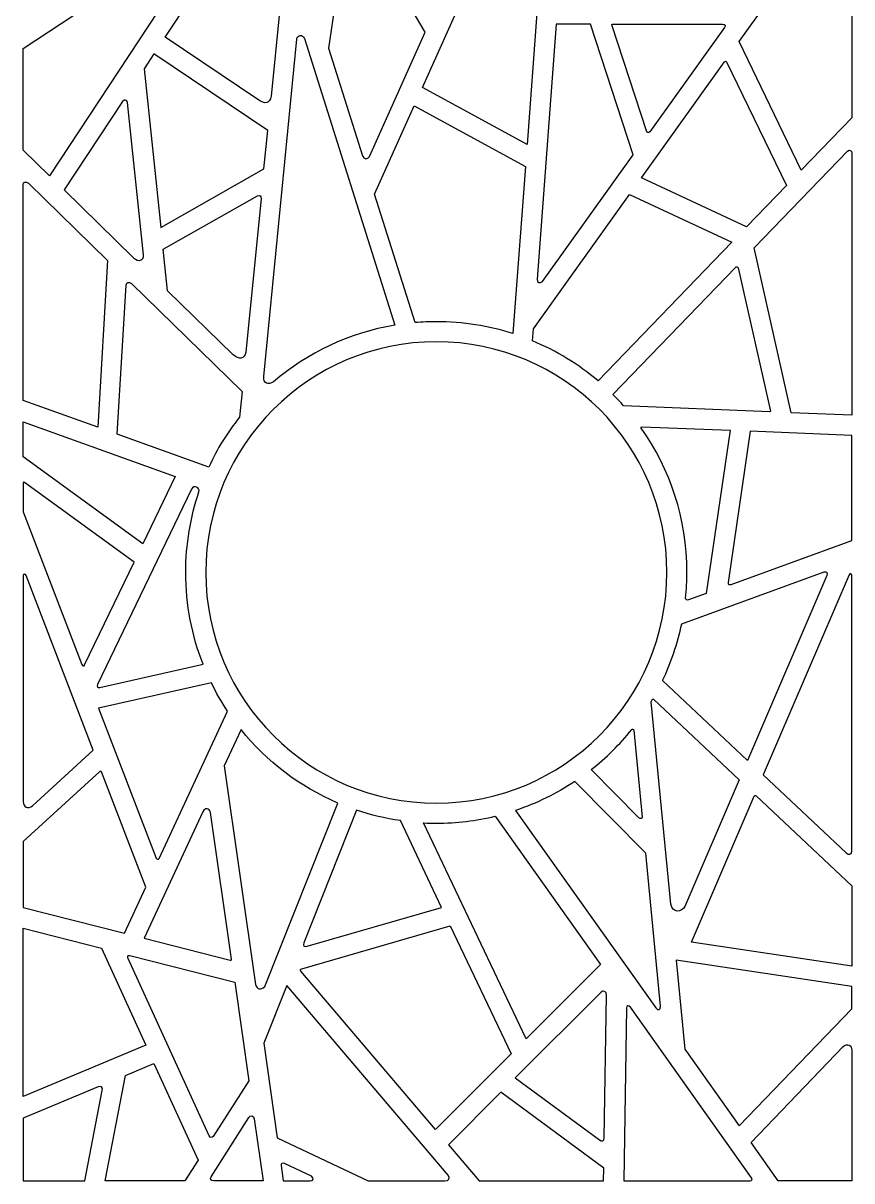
# Model space of a CAD drawing. Header units: centimetres. Extents: x -82 to 82, y -108 to 108.
# Drawn here: x -81.8 to -7.4, y -107.9 to -4 of the extents above; entities that cross this region are included whole.
import ezdxf

# ---------------------------------------------------------------- set-up
doc = ezdxf.new("R2010")
doc.units = ezdxf.units.CM
doc.header["$MEASUREMENT"] = 0
doc.layers.add('layer 1', color=7, linetype='Continuous')

msp = doc.modelspace()

# ---------------------------------------------------------------- linework, layer by layer
at = {"layer": 'layer 1', "color": 177}
for points, knots in [([(-7.90193, 7.72793), (-7.90193, 7.72793), (-17.51906, -5.685), (-17.51906, -5.685), (-17.51906, -5.685), (-17.51906, -5.685), (-11.94093, -17.22691), (-11.94093, -17.22691), (-11.94093, -17.22691), (-11.94093, -17.22691), (-7.39112, -12.5122), (-7.39112, -12.5122), (-7.39112, -12.5122), (-7.39112, -12.5122), (-7.39112, 7.64411), (-7.39112, 7.64411), (-7.39112, 7.64411), (-7.4061, 7.94686), (-7.71979, 7.98984), (-7.90193, 7.72793)], [0, 0, 0, 0, 0.166666667, 0.166666667, 0.166666667, 0.166666667, 0.333333333, 0.333333333, 0.333333333, 0.333333333, 0.5, 0.5, 0.5, 0.5, 0.666666667, 0.666666667, 0.666666667, 0.666666667, 1, 1, 1, 1]), ([(-51.32947, -15.92404), (-51.32947, -15.92404), (-54.38027, -6.2643), (-54.38027, -6.2643), (-54.38027, -6.2643), (-54.38027, -6.2643), (-52.5156, 6.26069), (-52.5156, 6.26069), (-52.5156, 6.26069), (-52.47478, 6.39665), (-52.33487, 6.40634), (-52.24889, 6.2714), (-52.24889, 6.2714), (-52.24889, 6.2714), (-45.69695, -4.84165), (-45.69695, -4.84165), (-45.69695, -4.84165), (-45.69695, -4.84165), (-50.6875, -15.98179), (-50.6875, -15.98179), (-50.6875, -15.98179), (-50.85999, -16.29389), (-51.19518, -16.25444), (-51.32947, -15.92404)], [0, 0, 0, 0, 0.142857143, 0.142857143, 0.142857143, 0.142857143, 0.285714286, 0.285714286, 0.285714286, 0.285714286, 0.428571429, 0.428571429, 0.428571429, 0.428571429, 0.571428571, 0.571428571, 0.571428571, 0.571428571, 0.714285714, 0.714285714, 0.714285714, 0.714285714, 1, 1, 1, 1]), ([(-39.63736, 4.28214), (-39.63736, 4.28214), (-45.95231, -9.81439), (-45.95231, -9.81439), (-45.95231, -9.81439), (-45.95231, -9.81439), (-36.54969, -14.91979), (-36.54969, -14.91979), (-36.54969, -14.91979), (-36.54969, -14.91979), (-35.66333, -3.14353), (-35.66333, -3.14353), (-35.66333, -3.14353), (-35.66333, -3.14353), (-39.37453, 4.25944), (-39.37453, 4.25944), (-39.37453, 4.25944), (-39.45427, 4.42067), (-39.59164, 4.38446), (-39.63736, 4.28214)], [0, 0, 0, 0, 0.166666667, 0.166666667, 0.166666667, 0.166666667, 0.333333333, 0.333333333, 0.333333333, 0.333333333, 0.5, 0.5, 0.5, 0.5, 0.666666667, 0.666666667, 0.666666667, 0.666666667, 1, 1, 1, 1]), ([(-59.52963, -10.58911), (-59.52963, -10.58911), (-58.78502, -3.03253), (-58.78502, -3.03253), (-58.78502, -3.03253), (-58.78502, -3.03253), (-64.37827, 1.78555), (-64.37827, 1.78555), (-64.37827, 1.78555), (-64.37827, 1.78555), (-69.05289, -5.28131), (-69.05289, -5.28131), (-69.05289, -5.28131), (-69.05289, -5.28131), (-60.71278, -10.89431), (-60.71278, -10.89431), (-60.71278, -10.89431), (-60.05872, -11.35367), (-59.66434, -11.25195), (-59.52963, -10.58911)], [0, 0, 0, 0, 0.166666667, 0.166666667, 0.166666667, 0.166666667, 0.333333333, 0.333333333, 0.333333333, 0.333333333, 0.5, 0.5, 0.5, 0.5, 0.666666667, 0.666666667, 0.666666667, 0.666666667, 1, 1, 1, 1]), ([(-79.43737, -17.71746), (-79.43737, -17.71746), (-69.63366, -2.89668), (-69.63366, -2.89668), (-69.63366, -2.89668), (-69.63366, -2.89668), (-72.61909, -0.23177), (-72.61909, -0.23177), (-72.61909, -0.23177), (-72.61909, -0.23177), (-81.7911, -6.30366), (-81.7911, -6.30366), (-81.7911, -6.30366), (-81.7911, -6.30366), (-81.79109, -15.42447), (-81.79109, -15.42447), (-81.79109, -15.42447), (-81.79109, -15.42447), (-79.43737, -17.71746), (-79.43737, -17.71746)], [0, 0, 0, 0, 0.166666667, 0.166666667, 0.166666667, 0.166666667, 0.333333333, 0.333333333, 0.333333333, 0.333333333, 0.5, 0.5, 0.5, 0.5, 0.666666667, 0.666666667, 0.666666667, 0.666666667, 1, 1, 1, 1]), ([(-35.6536, -26.99642), (-35.6536, -26.99642), (-33.93198, -4.12344), (-33.93198, -4.12344), (-33.93198, -4.12344), (-33.93198, -4.12344), (-30.84838, -4.12342), (-30.84838, -4.12342), (-30.84838, -4.12342), (-30.84838, -4.12342), (-27.01331, -15.83746), (-27.01331, -15.83746), (-27.01331, -15.83746), (-27.01331, -15.83746), (-35.17817, -27.22494), (-35.17817, -27.22494), (-35.17817, -27.22494), (-35.42745, -27.38505), (-35.63729, -27.36024), (-35.6536, -26.99642)], [0, 0, 0, 0, 0.166666667, 0.166666667, 0.166666667, 0.166666667, 0.333333333, 0.333333333, 0.333333333, 0.333333333, 0.5, 0.5, 0.5, 0.5, 0.666666667, 0.666666667, 0.666666667, 0.666666667, 1, 1, 1, 1]), ([(-28.93412, -4.18547), (-28.93412, -4.18547), (-25.79706, -13.76755), (-25.79706, -13.76755), (-25.79706, -13.76755), (-25.74714, -13.87733), (-25.64717, -13.8839), (-25.5433, -13.78725), (-25.5433, -13.78725), (-25.5433, -13.78725), (-18.82048, -4.41103), (-18.82048, -4.41103), (-18.82048, -4.41103), (-18.7069, -4.21978), (-18.76411, -4.12391), (-18.9921, -4.12344), (-18.9921, -4.12344), (-18.9921, -4.12344), (-28.88336, -4.12344), (-28.88336, -4.12344), (-28.88336, -4.12344), (-28.92733, -4.12574), (-28.94423, -4.14642), (-28.93412, -4.18547)], [0, 0, 0, 0, 0.142857143, 0.142857143, 0.142857143, 0.142857143, 0.285714286, 0.285714286, 0.285714286, 0.285714286, 0.428571429, 0.428571429, 0.428571429, 0.428571429, 0.571428571, 0.571428571, 0.571428571, 0.571428571, 0.714285714, 0.714285714, 0.714285714, 0.714285714, 1, 1, 1, 1]), ([(-57.2152, -5.45688), (-57.2152, -5.45688), (-60.19873, -35.73849), (-60.19873, -35.73849), (-60.19873, -35.73849), (-60.23206, -36.34888), (-59.81045, -36.55272), (-59.31569, -36.21364), (-59.31569, -36.21364), (-56.27581, -33.61235), (-52.53462, -31.80703), (-48.41535, -31.12125), (-48.41535, -31.12125), (-48.41535, -31.12125), (-56.54093, -5.39827), (-56.54093, -5.39827), (-56.54093, -5.39827), (-56.71642, -5.02805), (-57.16294, -5.03373), (-57.2152, -5.45688)], [0, 0, 0, 0, 0.166666667, 0.166666667, 0.166666667, 0.166666667, 0.333333333, 0.333333333, 0.333333333, 0.333333333, 0.5, 0.5, 0.5, 0.5, 0.666666667, 0.666666667, 0.666666667, 0.666666667, 1, 1, 1, 1]), ([(-70.93848, -8.1319), (-70.93848, -8.1319), (-70.04594, -6.78253), (-70.04594, -6.78253), (-70.04594, -6.78253), (-70.04594, -6.78253), (-59.8319, -13.65675), (-59.8319, -13.65675), (-59.8319, -13.65675), (-59.8319, -13.65675), (-60.17237, -17.11201), (-60.17237, -17.11201), (-60.17237, -17.11201), (-60.17237, -17.11201), (-69.44064, -22.35144), (-69.44064, -22.35144), (-69.44064, -22.35144), (-69.44064, -22.35144), (-70.93848, -8.1319), (-70.93848, -8.1319)], [0, 0, 0, 0, 0.166666667, 0.166666667, 0.166666667, 0.166666667, 0.333333333, 0.333333333, 0.333333333, 0.333333333, 0.5, 0.5, 0.5, 0.5, 0.666666667, 0.666666667, 0.666666667, 0.666666667, 1, 1, 1, 1]), ([(-18.82565, -7.50727), (-18.82565, -7.50727), (-26.28468, -17.91036), (-26.28468, -17.91036), (-26.28468, -17.91036), (-26.28468, -17.91036), (-16.8464, -22.31011), (-16.8464, -22.31011), (-16.8464, -22.31011), (-16.8464, -22.31011), (-13.27298, -18.6072), (-13.27298, -18.6072), (-13.27298, -18.6072), (-13.27298, -18.6072), (-18.63808, -7.50727), (-18.63808, -7.50727), (-18.63808, -7.50727), (-18.68768, -7.42153), (-18.75593, -7.41771), (-18.82565, -7.50727)], [0, 0, 0, 0, 0.166666667, 0.166666667, 0.166666667, 0.166666667, 0.333333333, 0.333333333, 0.333333333, 0.333333333, 0.5, 0.5, 0.5, 0.5, 0.666666667, 0.666666667, 0.666666667, 0.666666667, 1, 1, 1, 1]), ([(-71.87884, -25.081), (-71.87884, -25.081), (-78.12493, -18.99602), (-78.12493, -18.99602), (-78.12493, -18.99602), (-78.12493, -18.99602), (-72.87463, -11.05885), (-72.87463, -11.05885), (-72.87463, -11.05885), (-72.69448, -10.85514), (-72.47337, -10.90083), (-72.42945, -11.15959), (-72.42945, -11.15959), (-72.42945, -11.15959), (-70.9907, -24.81793), (-70.9907, -24.81793), (-70.9907, -24.81793), (-70.94821, -25.34581), (-71.43159, -25.49594), (-71.87884, -25.081)], [0, 0, 0, 0, 0.166666667, 0.166666667, 0.166666667, 0.166666667, 0.333333333, 0.333333333, 0.333333333, 0.333333333, 0.5, 0.5, 0.5, 0.5, 0.666666667, 0.666666667, 0.666666667, 0.666666667, 1, 1, 1, 1]), ([(-37.82645, -31.88286), (-37.82645, -31.88286), (-36.6978, -16.8875), (-36.6978, -16.8875), (-36.6978, -16.8875), (-36.6978, -16.8875), (-46.69029, -11.46177), (-46.69029, -11.46177), (-46.69029, -11.46177), (-46.69029, -11.46177), (-50.23778, -19.38068), (-50.23778, -19.38068), (-50.23778, -19.38068), (-50.23778, -19.38068), (-46.60142, -30.89459), (-46.60142, -30.89459), (-46.60142, -30.89459), (-45.9728, -30.84181), (-45.33681, -30.8149), (-44.69457, -30.8149), (-44.69457, -30.8149), (-42.29947, -30.8149), (-39.99163, -31.18934), (-37.82645, -31.88286)], [0, 0, 0, 0, 0.142857143, 0.142857143, 0.142857143, 0.142857143, 0.285714286, 0.285714286, 0.285714286, 0.285714286, 0.428571429, 0.428571429, 0.428571429, 0.428571429, 0.571428571, 0.571428571, 0.571428571, 0.571428571, 0.714285714, 0.714285714, 0.714285714, 0.714285714, 1, 1, 1, 1]), ([(-7.79116, -15.51888), (-7.79116, -15.51888), (-16.16565, -24.19681), (-16.16565, -24.19681), (-16.16565, -24.19681), (-16.16565, -24.19681), (-12.83326, -38.98883), (-12.83326, -38.98883), (-12.83326, -38.98883), (-12.83326, -38.98883), (-7.39112, -39.21437), (-7.39112, -39.21437), (-7.39112, -39.21437), (-7.39112, -39.21437), (-7.39112, -15.69648), (-7.39112, -15.69648), (-7.39112, -15.69648), (-7.40285, -15.43648), (-7.58751, -15.34308), (-7.79116, -15.51888)], [0, 0, 0, 0, 0.166666667, 0.166666667, 0.166666667, 0.166666667, 0.333333333, 0.333333333, 0.333333333, 0.333333333, 0.5, 0.5, 0.5, 0.5, 0.666666667, 0.666666667, 0.666666667, 0.666666667, 1, 1, 1, 1]), ([(-81.79111, -18.53811), (-81.79111, -18.53811), (-81.79111, -37.87967), (-81.79111, -37.87967), (-81.79111, -37.87967), (-81.79111, -37.87967), (-75.10249, -40.28379), (-75.10249, -40.28379), (-75.10249, -40.28379), (-75.10249, -40.28379), (-74.2062, -25.32664), (-74.2062, -25.32664), (-74.2062, -25.32664), (-74.2062, -25.32664), (-81.31496, -18.40127), (-81.31496, -18.40127), (-81.31496, -18.40127), (-81.55768, -18.19096), (-81.78215, -18.25761), (-81.79111, -18.53811)], [0, 0, 0, 0, 0.166666667, 0.166666667, 0.166666667, 0.166666667, 0.333333333, 0.333333333, 0.333333333, 0.333333333, 0.5, 0.5, 0.5, 0.5, 0.666666667, 0.666666667, 0.666666667, 0.666666667, 1, 1, 1, 1]), ([(-60.76, -19.51173), (-60.76, -19.51173), (-69.23508, -24.30283), (-69.23508, -24.30283), (-69.23508, -24.30283), (-69.23508, -24.30283), (-68.84141, -28.04007), (-68.84141, -28.04007), (-68.84141, -28.04007), (-68.84141, -28.04007), (-62.92978, -33.79918), (-62.92978, -33.79918), (-62.92978, -33.79918), (-62.42748, -34.24579), (-61.88467, -34.17219), (-61.7922, -33.55112), (-61.7922, -33.55112), (-61.7922, -33.55112), (-60.43242, -19.75111), (-60.43242, -19.75111), (-60.43242, -19.75111), (-60.42381, -19.50891), (-60.53301, -19.42912), (-60.76, -19.51173)], [0, 0, 0, 0, 0.142857143, 0.142857143, 0.142857143, 0.142857143, 0.285714286, 0.285714286, 0.285714286, 0.285714286, 0.428571429, 0.428571429, 0.428571429, 0.428571429, 0.571428571, 0.571428571, 0.571428571, 0.571428571, 0.714285714, 0.714285714, 0.714285714, 0.714285714, 1, 1, 1, 1]), ([(-36.0699, -32.52767), (-33.91662, -33.42233), (-31.93221, -34.64201), (-30.17794, -36.12499), (-30.17794, -36.12499), (-30.17794, -36.12499), (-18.17085, -23.6786), (-18.17085, -23.6786), (-18.17085, -23.6786), (-18.17085, -23.6786), (-27.35189, -19.39875), (-27.35189, -19.39875), (-27.35189, -19.39875), (-27.35189, -19.39875), (-35.98835, -31.44399), (-35.98835, -31.44399), (-35.98835, -31.44399), (-35.98835, -31.44399), (-36.0699, -32.52767), (-36.0699, -32.52767)], [0, 0, 0, 0, 0.166666667, 0.166666667, 0.166666667, 0.166666667, 0.333333333, 0.333333333, 0.333333333, 0.333333333, 0.5, 0.5, 0.5, 0.5, 0.666666667, 0.666666667, 0.666666667, 0.666666667, 1, 1, 1, 1]), ([(-14.70884, -38.85329), (-14.70884, -38.85329), (-17.60728, -25.98747), (-17.60728, -25.98747), (-17.60728, -25.98747), (-17.6475, -25.8697), (-17.74479, -25.84421), (-17.85101, -25.94324), (-17.85101, -25.94324), (-17.85101, -25.94324), (-28.8502, -37.34107), (-28.8502, -37.34107), (-28.8502, -37.34107), (-28.5164, -37.67242), (-28.19283, -38.01401), (-27.88008, -38.36534), (-27.88008, -38.36534), (-27.88008, -38.36534), (-14.75858, -38.90904), (-14.75858, -38.90904), (-14.75858, -38.90904), (-14.71935, -38.90848), (-14.70277, -38.8899), (-14.70884, -38.85329)], [0, 0, 0, 0, 0.142857143, 0.142857143, 0.142857143, 0.142857143, 0.285714286, 0.285714286, 0.285714286, 0.285714286, 0.428571429, 0.428571429, 0.428571429, 0.428571429, 0.571428571, 0.571428571, 0.571428571, 0.571428571, 0.714285714, 0.714285714, 0.714285714, 0.714285714, 1, 1, 1, 1]), ([(-72.5402, -27.55377), (-72.5402, -27.55377), (-73.36376, -40.90875), (-73.36376, -40.90875), (-73.36376, -40.90875), (-73.36376, -40.90875), (-65.1224, -43.87102), (-65.1224, -43.87102), (-65.1224, -43.87102), (-64.37917, -42.18207), (-63.45113, -40.76272), (-62.36724, -39.38913), (-62.36724, -39.38913), (-62.36724, -39.38913), (-62.14006, -37.08142), (-62.14006, -37.08142), (-62.14006, -37.08142), (-62.14006, -37.08142), (-72.07925, -27.3987), (-72.07925, -27.3987), (-72.07925, -27.3987), (-72.30028, -27.21015), (-72.51513, -27.24347), (-72.5402, -27.55377)], [0, 0, 0, 0, 0.142857143, 0.142857143, 0.142857143, 0.142857143, 0.285714286, 0.285714286, 0.285714286, 0.285714286, 0.428571429, 0.428571429, 0.428571429, 0.428571429, 0.571428571, 0.571428571, 0.571428571, 0.571428571, 0.714285714, 0.714285714, 0.714285714, 0.714285714, 1, 1, 1, 1]), ([(-44.69457, -32.6149), (-33.2642, -32.6149), (-23.99457, -41.88455), (-23.99457, -53.3149), (-23.99457, -53.3149), (-23.99457, -64.74525), (-33.2642, -74.0149), (-44.69457, -74.0149), (-44.69457, -74.0149), (-56.12494, -74.0149), (-65.39457, -64.74525), (-65.39457, -53.3149), (-65.39457, -53.3149), (-65.39457, -41.88455), (-56.12494, -32.6149), (-44.69457, -32.6149)], [0, 0, 0, 0, 0.2, 0.2, 0.2, 0.2, 0.4, 0.4, 0.4, 0.4, 0.6, 0.6, 0.6, 0.6, 1, 1, 1, 1]), ([(-71.03564, -50.7392), (-71.03564, -50.7392), (-68.13105, -44.70233), (-68.13105, -44.70233), (-68.13105, -44.70233), (-68.13105, -44.70233), (-81.79111, -39.79242), (-81.79111, -39.79242), (-81.79111, -39.79242), (-81.79111, -39.79242), (-81.7911, -42.92866), (-81.7911, -42.92866), (-81.7911, -42.92866), (-81.7911, -42.92866), (-71.03564, -50.7392), (-71.03564, -50.7392)], [0, 0, 0, 0, 0.2, 0.2, 0.2, 0.2, 0.4, 0.4, 0.4, 0.4, 0.6, 0.6, 0.6, 0.6, 1, 1, 1, 1]), ([(-26.29993, -40.35632), (-23.71376, -44.02016), (-22.19457, -48.49045), (-22.19457, -53.3149), (-22.19457, -53.3149), (-22.19457, -54.10862), (-22.2409, -54.78066), (-22.31732, -55.63657), (-22.31732, -55.63657), (-22.29976, -55.76714), (-22.21097, -55.81379), (-22.05098, -55.77651), (-22.05098, -55.77651), (-22.05098, -55.77651), (-20.46224, -55.20013), (-20.46224, -55.20013), (-20.46224, -55.20013), (-20.46224, -55.20013), (-18.32092, -40.56291), (-18.32092, -40.56291), (-18.32092, -40.56291), (-18.32092, -40.56291), (-26.22304, -40.23543), (-26.22304, -40.23543), (-26.22304, -40.23543), (-26.30885, -40.24168), (-26.33448, -40.28198), (-26.29993, -40.35632)], [0, 0, 0, 0, 0.125, 0.125, 0.125, 0.125, 0.25, 0.25, 0.25, 0.25, 0.375, 0.375, 0.375, 0.375, 0.5, 0.5, 0.5, 0.5, 0.625, 0.625, 0.625, 0.625, 0.75, 0.75, 0.75, 0.75, 1, 1, 1, 1]), ([(-18.49975, -54.22049), (-18.49975, -54.22049), (-16.51268, -40.63786), (-16.51268, -40.63786), (-16.51268, -40.63786), (-16.51268, -40.63786), (-7.39112, -41.0159), (-7.39112, -41.0159), (-7.39112, -41.0159), (-7.39112, -41.0159), (-7.39112, -50.4588), (-7.39112, -50.4588), (-7.39112, -50.4588), (-7.39112, -50.4588), (-18.23707, -54.39297), (-18.23707, -54.39297), (-18.23707, -54.39297), (-18.41126, -54.44195), (-18.49882, -54.38445), (-18.49975, -54.22049)], [0, 0, 0, 0, 0.166666667, 0.166666667, 0.166666667, 0.166666667, 0.333333333, 0.333333333, 0.333333333, 0.333333333, 0.5, 0.5, 0.5, 0.5, 0.666666667, 0.666666667, 0.666666667, 0.666666667, 1, 1, 1, 1]), ([(-81.66881, -45.24204), (-81.66881, -45.24204), (-71.82883, -52.38775), (-71.82883, -52.38775), (-71.82883, -52.38775), (-71.82883, -52.38775), (-76.27088, -61.62006), (-76.27088, -61.62006), (-76.27088, -61.62006), (-76.33566, -61.74216), (-76.4601, -61.7318), (-76.52223, -61.58736), (-76.52223, -61.58736), (-76.52223, -61.58736), (-81.7911, -47.88122), (-81.7911, -47.88122), (-81.7911, -47.88122), (-81.7911, -47.88122), (-81.79111, -45.29038), (-81.79111, -45.29038), (-81.79111, -45.29038), (-81.79146, -45.21949), (-81.73626, -45.20282), (-81.66881, -45.24204)], [0, 0, 0, 0, 0.142857143, 0.142857143, 0.142857143, 0.142857143, 0.285714286, 0.285714286, 0.285714286, 0.285714286, 0.428571429, 0.428571429, 0.428571429, 0.428571429, 0.571428571, 0.571428571, 0.571428571, 0.571428571, 0.714285714, 0.714285714, 0.714285714, 0.714285714, 1, 1, 1, 1]), ([(-75.1184, -63.37641), (-75.1184, -63.37641), (-66.67993, -45.83792), (-66.67993, -45.83792), (-66.67993, -45.83792), (-66.48239, -45.43603), (-65.89861, -45.65239), (-66.00874, -46.08907), (-66.00874, -46.08907), (-66.77764, -48.35712), (-67.19457, -50.78744), (-67.19457, -53.3149), (-67.19457, -53.3149), (-67.19457, -56.2211), (-66.64356, -58.99907), (-65.63984, -61.54938), (-65.63984, -61.54938), (-65.63984, -61.54938), (-74.89955, -63.62582), (-74.89955, -63.62582), (-74.89955, -63.62582), (-75.10997, -63.66578), (-75.18078, -63.55473), (-75.1184, -63.37641)], [0, 0, 0, 0, 0.142857143, 0.142857143, 0.142857143, 0.142857143, 0.285714286, 0.285714286, 0.285714286, 0.285714286, 0.428571429, 0.428571429, 0.428571429, 0.428571429, 0.571428571, 0.571428571, 0.571428571, 0.571428571, 0.714285714, 0.714285714, 0.714285714, 0.714285714, 1, 1, 1, 1]), ([(-81.79111, -73.86533), (-81.79111, -73.86533), (-81.79111, -53.59523), (-81.79111, -53.59523), (-81.79111, -53.59523), (-81.79421, -53.44991), (-81.5899, -53.42498), (-81.52817, -53.58166), (-81.52817, -53.58166), (-81.52817, -53.58166), (-75.50163, -69.25863), (-75.50163, -69.25863), (-75.50163, -69.25863), (-75.50163, -69.25863), (-80.94129, -74.2428), (-80.94129, -74.2428), (-80.94129, -74.2428), (-81.37376, -74.57724), (-81.77687, -74.37438), (-81.79111, -73.86533)], [0, 0, 0, 0, 0.166666667, 0.166666667, 0.166666667, 0.166666667, 0.333333333, 0.333333333, 0.333333333, 0.333333333, 0.5, 0.5, 0.5, 0.5, 0.666666667, 0.666666667, 0.666666667, 0.666666667, 1, 1, 1, 1]), ([(-9.87445, -53.27432), (-9.87445, -53.27432), (-22.66522, -57.91403), (-22.66522, -57.91403), (-22.66522, -57.91403), (-23.03584, -59.69753), (-23.61764, -61.4037), (-24.38328, -63.00524), (-24.38328, -63.00524), (-24.38328, -63.00524), (-16.75025, -70.17662), (-16.75025, -70.17662), (-16.75025, -70.17662), (-16.75025, -70.17662), (-9.62784, -53.588), (-9.62784, -53.588), (-9.62784, -53.588), (-9.56248, -53.34447), (-9.64469, -53.23992), (-9.87445, -53.27432)], [0, 0, 0, 0, 0.166666667, 0.166666667, 0.166666667, 0.166666667, 0.333333333, 0.333333333, 0.333333333, 0.333333333, 0.5, 0.5, 0.5, 0.5, 0.666666667, 0.666666667, 0.666666667, 0.666666667, 1, 1, 1, 1]), ([(-7.91382, -78.47861), (-7.91382, -78.47861), (-15.35439, -71.48806), (-15.35439, -71.48806), (-15.35439, -71.48806), (-15.35439, -71.48806), (-7.64011, -53.52089), (-7.64011, -53.52089), (-7.64011, -53.52089), (-7.55651, -53.39236), (-7.40557, -53.41831), (-7.39112, -53.59873), (-7.39112, -53.59873), (-7.39112, -53.59873), (-7.39113, -78.35583), (-7.39113, -78.35583), (-7.39113, -78.35583), (-7.42412, -78.6552), (-7.6606, -78.67123), (-7.91382, -78.47861)], [0, 0, 0, 0, 0.166666667, 0.166666667, 0.166666667, 0.166666667, 0.333333333, 0.333333333, 0.333333333, 0.333333333, 0.5, 0.5, 0.5, 0.5, 0.666666667, 0.666666667, 0.666666667, 0.666666667, 1, 1, 1, 1]), ([(-69.84472, -78.95387), (-69.84472, -78.95387), (-75.01914, -65.49726), (-75.01914, -65.49726), (-75.01914, -65.49726), (-75.01914, -65.49726), (-64.89805, -63.22758), (-64.89805, -63.22758), (-64.89805, -63.22758), (-64.46853, -64.10113), (-63.98427, -64.94308), (-63.44931, -65.7483), (-63.44931, -65.7483), (-63.44931, -65.7483), (-69.58083, -78.97126), (-69.58083, -78.97126), (-69.58083, -78.97126), (-69.64292, -79.08752), (-69.79995, -79.07146), (-69.84472, -78.95387)], [0, 0, 0, 0, 0.166666667, 0.166666667, 0.166666667, 0.166666667, 0.333333333, 0.333333333, 0.333333333, 0.333333333, 0.5, 0.5, 0.5, 0.5, 0.666666667, 0.666666667, 0.666666667, 0.666666667, 1, 1, 1, 1]), ([(-22.38064, -83.29025), (-22.38064, -83.29025), (-17.50589, -71.93659), (-17.50589, -71.93659), (-17.50589, -71.93659), (-17.50589, -71.93659), (-25.21401, -64.69475), (-25.21401, -64.69475), (-25.21401, -64.69475), (-25.24033, -64.6704), (-25.26341, -64.67146), (-25.28327, -64.69788), (-25.28327, -64.69788), (-25.32723, -64.77266), (-25.37163, -64.84717), (-25.41641, -64.92139), (-25.41641, -64.92139), (-25.41641, -64.92139), (-23.63683, -83.08405), (-23.63683, -83.08405), (-23.63683, -83.08405), (-23.50792, -83.91188), (-22.66107, -83.82366), (-22.38064, -83.29025)], [0, 0, 0, 0, 0.142857143, 0.142857143, 0.142857143, 0.142857143, 0.285714286, 0.285714286, 0.285714286, 0.285714286, 0.428571429, 0.428571429, 0.428571429, 0.428571429, 0.571428571, 0.571428571, 0.571428571, 0.571428571, 0.714285714, 0.714285714, 0.714285714, 0.714285714, 1, 1, 1, 1]), ([(-60.94743, -90.28991), (-60.94743, -90.28991), (-63.74425, -70.66316), (-63.74425, -70.66316), (-63.74425, -70.66316), (-63.74425, -70.66316), (-62.23446, -67.40702), (-62.23446, -67.40702), (-62.23446, -67.40702), (-59.93506, -70.26511), (-56.95158, -72.54969), (-53.53287, -74.01187), (-53.53287, -74.01187), (-53.53287, -74.01187), (-60.10731, -90.48207), (-60.10731, -90.48207), (-60.10731, -90.48207), (-60.48959, -90.81527), (-60.76964, -90.7512), (-60.94743, -90.28991)], [0, 0, 0, 0, 0.166666667, 0.166666667, 0.166666667, 0.166666667, 0.333333333, 0.333333333, 0.333333333, 0.333333333, 0.5, 0.5, 0.5, 0.5, 0.666666667, 0.666666667, 0.666666667, 0.666666667, 1, 1, 1, 1]), ([(-26.21667, -75.27276), (-26.21667, -75.27276), (-26.97613, -67.47161), (-26.97613, -67.47161), (-26.97613, -67.47161), (-26.99264, -67.36718), (-27.08728, -67.33634), (-27.15726, -67.41132), (-27.15726, -67.41132), (-28.22969, -68.74361), (-29.45135, -69.95094), (-30.79587, -71.00864), (-30.79587, -71.00864), (-30.79587, -71.00864), (-26.50537, -75.33253), (-26.50537, -75.33253), (-26.50537, -75.33253), (-26.39052, -75.44645), (-26.20389, -75.42087), (-26.21667, -75.27276)], [0, 0, 0, 0, 0.166666667, 0.166666667, 0.166666667, 0.166666667, 0.333333333, 0.333333333, 0.333333333, 0.333333333, 0.5, 0.5, 0.5, 0.5, 0.666666667, 0.666666667, 0.666666667, 0.666666667, 1, 1, 1, 1]), ([(-74.75149, -71.21001), (-74.75149, -71.21001), (-70.77657, -81.54995), (-70.77657, -81.54995), (-70.77657, -81.54995), (-70.77657, -81.54995), (-72.6981, -85.69382), (-72.6981, -85.69382), (-72.6981, -85.69382), (-72.6981, -85.69382), (-81.79109, -83.38113), (-81.79109, -83.38113), (-81.79109, -83.38113), (-81.79109, -83.38113), (-81.79112, -77.46276), (-81.79112, -77.46276), (-81.79112, -77.46276), (-81.79112, -77.46276), (-74.9186, -71.16571), (-74.9186, -71.16571), (-74.9186, -71.16571), (-74.84584, -71.10707), (-74.79014, -71.12182), (-74.75149, -71.21001)], [0, 0, 0, 0, 0.142857143, 0.142857143, 0.142857143, 0.142857143, 0.285714286, 0.285714286, 0.285714286, 0.285714286, 0.428571429, 0.428571429, 0.428571429, 0.428571429, 0.571428571, 0.571428571, 0.571428571, 0.571428571, 0.714285714, 0.714285714, 0.714285714, 0.714285714, 1, 1, 1, 1]), ([(-25.00008, -92.39523), (-25.00008, -92.39523), (-37.57825, -74.6658), (-37.57825, -74.6658), (-37.57825, -74.6658), (-35.68524, -74.03493), (-33.904, -73.15928), (-32.27213, -72.07646), (-32.27213, -72.07646), (-32.27213, -72.07646), (-25.90296, -78.4951), (-25.90296, -78.4951), (-25.90296, -78.4951), (-25.90296, -78.4951), (-24.56493, -92.23926), (-24.56493, -92.23926), (-24.56493, -92.23926), (-24.5414, -92.54324), (-24.78062, -92.64231), (-25.00008, -92.39523)], [0, 0, 0, 0, 0.166666667, 0.166666667, 0.166666667, 0.166666667, 0.333333333, 0.333333333, 0.333333333, 0.333333333, 0.5, 0.5, 0.5, 0.5, 0.666666667, 0.666666667, 0.666666667, 0.666666667, 1, 1, 1, 1]), ([(-16.17224, -73.39293), (-16.17224, -73.39293), (-21.79068, -86.47873), (-21.79068, -86.47873), (-21.79068, -86.47873), (-21.79068, -86.47873), (-7.39112, -88.65707), (-7.39112, -88.65707), (-7.39112, -88.65707), (-7.39112, -88.65707), (-7.39111, -81.43952), (-7.39111, -81.43952), (-7.39111, -81.43952), (-7.39111, -81.43952), (-15.9785, -73.3716), (-15.9785, -73.3716), (-15.9785, -73.3716), (-16.04743, -73.30946), (-16.11201, -73.31658), (-16.17224, -73.39293)], [0, 0, 0, 0, 0.166666667, 0.166666667, 0.166666667, 0.166666667, 0.333333333, 0.333333333, 0.333333333, 0.333333333, 0.5, 0.5, 0.5, 0.5, 0.666666667, 0.666666667, 0.666666667, 0.666666667, 1, 1, 1, 1]), ([(-63.20854, -88.10735), (-63.20854, -88.10735), (-70.92337, -86.14519), (-70.92337, -86.14519), (-70.92337, -86.14519), (-70.92337, -86.14519), (-65.6542, -74.78203), (-65.6542, -74.78203), (-65.6542, -74.78203), (-65.48033, -74.40356), (-65.04526, -74.46156), (-64.96534, -74.85334), (-64.96534, -74.85334), (-64.96534, -74.85334), (-63.08966, -88.0151), (-63.08966, -88.0151), (-63.08966, -88.0151), (-63.09771, -88.09442), (-63.13734, -88.12517), (-63.20854, -88.10735)], [0, 0, 0, 0, 0.166666667, 0.166666667, 0.166666667, 0.166666667, 0.333333333, 0.333333333, 0.333333333, 0.333333333, 0.5, 0.5, 0.5, 0.5, 0.666666667, 0.666666667, 0.666666667, 0.666666667, 1, 1, 1, 1]), ([(-56.59821, -86.54646), (-56.59821, -86.54646), (-51.85062, -74.65252), (-51.85062, -74.65252), (-51.85062, -74.65252), (-50.58867, -75.0757), (-49.27675, -75.39022), (-47.92621, -75.58456), (-47.92621, -75.58456), (-47.92621, -75.58456), (-44.22761, -83.36641), (-44.22761, -83.36641), (-44.22761, -83.36641), (-44.22761, -83.36641), (-56.30068, -86.85616), (-56.30068, -86.85616), (-56.30068, -86.85616), (-56.57266, -86.9294), (-56.67183, -86.82617), (-56.59821, -86.54646)], [0, 0, 0, 0, 0.166666667, 0.166666667, 0.166666667, 0.166666667, 0.333333333, 0.333333333, 0.333333333, 0.333333333, 0.5, 0.5, 0.5, 0.5, 0.666666667, 0.666666667, 0.666666667, 0.666666667, 1, 1, 1, 1]), ([(-36.63168, -95.15508), (-36.63168, -95.15508), (-29.96892, -88.5023), (-29.96892, -88.5023), (-29.96892, -88.5023), (-29.96892, -88.5023), (-39.41246, -75.19111), (-39.41246, -75.19111), (-39.41246, -75.19111), (-41.10665, -75.59888), (-42.87544, -75.8149), (-44.69457, -75.8149), (-44.69457, -75.8149), (-45.07777, -75.8149), (-45.45874, -75.80531), (-45.83726, -75.78636), (-45.83726, -75.78636), (-45.83726, -75.78636), (-36.63168, -95.15508), (-36.63168, -95.15508)], [0, 0, 0, 0, 0.166666667, 0.166666667, 0.166666667, 0.166666667, 0.333333333, 0.333333333, 0.333333333, 0.333333333, 0.5, 0.5, 0.5, 0.5, 0.666666667, 0.666666667, 0.666666667, 0.666666667, 1, 1, 1, 1]), ([(-56.87699, -89.08205), (-56.87699, -89.08205), (-44.77817, -103.28936), (-44.77817, -103.28936), (-44.77817, -103.28936), (-44.77817, -103.28936), (-37.98321, -96.50458), (-37.98321, -96.50458), (-37.98321, -96.50458), (-37.98321, -96.50458), (-43.44463, -85.01377), (-43.44463, -85.01377), (-43.44463, -85.01377), (-43.44463, -85.01377), (-56.78735, -88.87053), (-56.78735, -88.87053), (-56.78735, -88.87053), (-56.90634, -88.91332), (-56.93622, -88.98383), (-56.87699, -89.08205)], [0, 0, 0, 0, 0.166666667, 0.166666667, 0.166666667, 0.166666667, 0.333333333, 0.333333333, 0.333333333, 0.333333333, 0.5, 0.5, 0.5, 0.5, 0.666666667, 0.666666667, 0.666666667, 0.666666667, 1, 1, 1, 1]), ([(-70.79309, -95.7379), (-70.79309, -95.7379), (-74.76345, -87.02585), (-74.76345, -87.02585), (-74.76345, -87.02585), (-74.76345, -87.02585), (-81.79111, -85.23846), (-81.79111, -85.23846), (-81.79111, -85.23846), (-81.79111, -85.23846), (-81.7911, -100.33179), (-81.7911, -100.33179), (-81.7911, -100.33179), (-81.7911, -100.33179), (-70.79309, -95.7379), (-70.79309, -95.7379)], [0, 0, 0, 0, 0.2, 0.2, 0.2, 0.2, 0.4, 0.4, 0.4, 0.4, 0.6, 0.6, 0.6, 0.6, 1, 1, 1, 1]), ([(-72.38524, -87.90376), (-72.38524, -87.90376), (-65.10504, -103.87858), (-65.10504, -103.87858), (-65.10504, -103.87858), (-64.99054, -104.04891), (-64.86825, -104.06372), (-64.7381, -103.92304), (-64.7381, -103.92304), (-64.7381, -103.92304), (-61.53596, -98.91748), (-61.53596, -98.91748), (-61.53596, -98.91748), (-61.53596, -98.91748), (-62.7969, -90.0694), (-62.7969, -90.0694), (-62.7969, -90.0694), (-62.7969, -90.0694), (-72.20515, -87.67655), (-72.20515, -87.67655), (-72.20515, -87.67655), (-72.38478, -87.65173), (-72.44482, -87.72746), (-72.38524, -87.90376)], [0, 0, 0, 0, 0.142857143, 0.142857143, 0.142857143, 0.142857143, 0.285714286, 0.285714286, 0.285714286, 0.285714286, 0.428571429, 0.428571429, 0.428571429, 0.428571429, 0.571428571, 0.571428571, 0.571428571, 0.571428571, 0.714285714, 0.714285714, 0.714285714, 0.714285714, 1, 1, 1, 1]), ([(-7.39112, -90.47754), (-7.39112, -90.47754), (-7.39113, -92.47089), (-7.39113, -92.47089), (-7.39113, -92.47089), (-7.39113, -92.47089), (-17.50136, -102.9649), (-17.50136, -102.9649), (-17.50136, -102.9649), (-17.50136, -102.9649), (-22.38194, -96.08562), (-22.38194, -96.08562), (-22.38194, -96.08562), (-22.38194, -96.08562), (-23.16015, -88.09212), (-23.16015, -88.09212), (-23.16015, -88.09212), (-23.16015, -88.09212), (-7.39112, -90.47754), (-7.39112, -90.47754)], [0, 0, 0, 0, 0.166666667, 0.166666667, 0.166666667, 0.166666667, 0.333333333, 0.333333333, 0.333333333, 0.333333333, 0.5, 0.5, 0.5, 0.5, 0.666666667, 0.666666667, 0.666666667, 0.666666667, 1, 1, 1, 1]), ([(-43.9287, -107.90043), (-43.9287, -107.90043), (-50.82664, -107.90043), (-50.82664, -107.90043), (-50.82664, -107.90043), (-50.82664, -107.90043), (-58.9861, -104.0516), (-58.9861, -104.0516), (-58.9861, -104.0516), (-58.9861, -104.0516), (-60.19614, -95.5607), (-60.19614, -95.5607), (-60.19614, -95.5607), (-60.19614, -95.5607), (-58.13075, -90.38609), (-58.13075, -90.38609), (-58.13075, -90.38609), (-58.13075, -90.38609), (-43.64424, -107.39719), (-43.64424, -107.39719), (-43.64424, -107.39719), (-43.4402, -107.68189), (-43.55642, -107.901), (-43.9287, -107.90043)], [0, 0, 0, 0, 0.142857143, 0.142857143, 0.142857143, 0.142857143, 0.285714286, 0.285714286, 0.285714286, 0.285714286, 0.428571429, 0.428571429, 0.428571429, 0.428571429, 0.571428571, 0.571428571, 0.571428571, 0.571428571, 0.714285714, 0.714285714, 0.714285714, 0.714285714, 1, 1, 1, 1]), ([(-30.05509, -104.22938), (-30.05509, -104.22938), (-37.60707, -98.67268), (-37.60707, -98.67268), (-37.60707, -98.67268), (-37.60707, -98.67268), (-29.90919, -90.98627), (-29.90919, -90.98627), (-29.90919, -90.98627), (-29.68652, -90.79663), (-29.40791, -90.90431), (-29.4105, -91.24808), (-29.4105, -91.24808), (-29.4105, -91.24808), (-29.61466, -104.04998), (-29.61466, -104.04998), (-29.61466, -104.04998), (-29.61857, -104.31644), (-29.82263, -104.39578), (-30.05509, -104.22938)], [0, 0, 0, 0, 0.166666667, 0.166666667, 0.166666667, 0.166666667, 0.333333333, 0.333333333, 0.333333333, 0.333333333, 0.5, 0.5, 0.5, 0.5, 0.666666667, 0.666666667, 0.666666667, 0.666666667, 1, 1, 1, 1]), ([(-16.52803, -107.90044), (-16.52803, -107.90044), (-27.87581, -107.90043), (-27.87581, -107.90043), (-27.87581, -107.90043), (-27.87581, -107.90043), (-27.62844, -92.38307), (-27.62844, -92.38307), (-27.62844, -92.38307), (-27.63208, -92.18171), (-27.41207, -92.13976), (-27.26384, -92.31522), (-27.26384, -92.31522), (-27.26384, -92.31522), (-16.3963, -107.6334), (-16.3963, -107.6334), (-16.3963, -107.6334), (-16.30618, -107.77914), (-16.36079, -107.90037), (-16.52803, -107.90044)], [0, 0, 0, 0, 0.166666667, 0.166666667, 0.166666667, 0.166666667, 0.333333333, 0.333333333, 0.333333333, 0.333333333, 0.5, 0.5, 0.5, 0.5, 0.666666667, 0.666666667, 0.666666667, 0.666666667, 1, 1, 1, 1]), ([(-8.18732, -95.89167), (-8.18732, -95.89167), (-16.44135, -104.45905), (-16.44135, -104.45905), (-16.44135, -104.45905), (-16.44135, -104.45905), (-13.99986, -107.90044), (-13.99986, -107.90044), (-13.99986, -107.90044), (-13.99986, -107.90044), (-7.39112, -107.90043), (-7.39112, -107.90043), (-7.39112, -107.90043), (-7.39112, -107.90043), (-7.39615, -96.2079), (-7.39615, -96.2079), (-7.39615, -96.2079), (-7.39403, -95.72066), (-7.79564, -95.51222), (-8.18732, -95.89167)], [0, 0, 0, 0, 0.166666667, 0.166666667, 0.166666667, 0.166666667, 0.333333333, 0.333333333, 0.333333333, 0.333333333, 0.5, 0.5, 0.5, 0.5, 0.666666667, 0.666666667, 0.666666667, 0.666666667, 1, 1, 1, 1]), ([(-66.09236, -106.05268), (-66.09236, -106.05268), (-70.04627, -97.37668), (-70.04627, -97.37668), (-70.04627, -97.37668), (-70.04627, -97.37668), (-72.59067, -98.43949), (-72.59067, -98.43949), (-72.59067, -98.43949), (-72.59067, -98.43949), (-74.42994, -107.90043), (-74.42994, -107.90043), (-74.42994, -107.90043), (-74.42994, -107.90043), (-67.26615, -107.90043), (-67.26615, -107.90043), (-67.26615, -107.90043), (-67.26615, -107.90043), (-66.09236, -106.05268), (-66.09236, -106.05268)], [0, 0, 0, 0, 0.166666667, 0.166666667, 0.166666667, 0.166666667, 0.333333333, 0.333333333, 0.333333333, 0.333333333, 0.5, 0.5, 0.5, 0.5, 0.666666667, 0.666666667, 0.666666667, 0.666666667, 1, 1, 1, 1]), ([(-74.68942, -99.80239), (-74.68942, -99.80239), (-76.2637, -107.90042), (-76.2637, -107.90042), (-76.2637, -107.90042), (-76.2637, -107.90042), (-81.79111, -107.90043), (-81.79111, -107.90043), (-81.79111, -107.90043), (-81.79111, -107.90043), (-81.79111, -102.28249), (-81.79111, -102.28249), (-81.79111, -102.28249), (-81.79111, -102.28249), (-75.06055, -99.47115), (-75.06055, -99.47115), (-75.06055, -99.47115), (-74.7761, -99.38101), (-74.62669, -99.48713), (-74.68942, -99.80239)], [0, 0, 0, 0, 0.166666667, 0.166666667, 0.166666667, 0.166666667, 0.333333333, 0.333333333, 0.333333333, 0.333333333, 0.5, 0.5, 0.5, 0.5, 0.666666667, 0.666666667, 0.666666667, 0.666666667, 1, 1, 1, 1]), ([(-38.89554, -99.95923), (-38.89554, -99.95923), (-29.65787, -106.7604), (-29.65787, -106.7604), (-29.65787, -106.7604), (-29.65787, -106.7604), (-29.67604, -107.90042), (-29.67604, -107.90042), (-29.67604, -107.90042), (-29.67604, -107.90042), (-40.85145, -107.90043), (-40.85145, -107.90043), (-40.85145, -107.90043), (-40.85145, -107.90043), (-43.60746, -104.66408), (-43.60746, -104.66408), (-43.60746, -104.66408), (-43.60746, -104.66408), (-38.89554, -99.95923), (-38.89554, -99.95923)], [0, 0, 0, 0, 0.166666667, 0.166666667, 0.166666667, 0.166666667, 0.333333333, 0.333333333, 0.333333333, 0.333333333, 0.5, 0.5, 0.5, 0.5, 0.666666667, 0.666666667, 0.666666667, 0.666666667, 1, 1, 1, 1]), ([(-61.5328, -102.23209), (-61.5328, -102.23209), (-64.90489, -107.54036), (-64.90489, -107.54036), (-64.90489, -107.54036), (-65.03539, -107.77699), (-64.9505, -107.9056), (-64.68232, -107.90043), (-64.68232, -107.90043), (-64.68232, -107.90043), (-60.25581, -107.90043), (-60.25581, -107.90043), (-60.25581, -107.90043), (-60.25581, -107.90043), (-61.04891, -102.33529), (-61.04891, -102.33529), (-61.04891, -102.33529), (-61.09399, -102.04681), (-61.38372, -101.99523), (-61.5328, -102.23209)], [0, 0, 0, 0, 0.166666667, 0.166666667, 0.166666667, 0.166666667, 0.333333333, 0.333333333, 0.333333333, 0.333333333, 0.5, 0.5, 0.5, 0.5, 0.666666667, 0.666666667, 0.666666667, 0.666666667, 1, 1, 1, 1]), ([(-56.04983, -107.90043), (-56.04983, -107.90043), (-58.43761, -107.90043), (-58.43761, -107.90043), (-58.43761, -107.90043), (-58.43761, -107.90043), (-58.63206, -106.53597), (-58.63206, -106.53597), (-58.63206, -106.53597), (-58.63421, -106.33353), (-58.53042, -106.27346), (-58.32069, -106.35577), (-58.32069, -106.35577), (-58.32069, -106.35577), (-55.91815, -107.48903), (-55.91815, -107.48903), (-55.91815, -107.48903), (-55.63953, -107.66972), (-55.73477, -107.9053), (-56.04983, -107.90043)], [0, 0, 0, 0, 0.166666667, 0.166666667, 0.166666667, 0.166666667, 0.333333333, 0.333333333, 0.333333333, 0.333333333, 0.5, 0.5, 0.5, 0.5, 0.666666667, 0.666666667, 0.666666667, 0.666666667, 1, 1, 1, 1])]:
    msp.add_open_spline(points, degree=3, knots=knots, dxfattribs=at)

doc.saveas('drawing.dxf')
